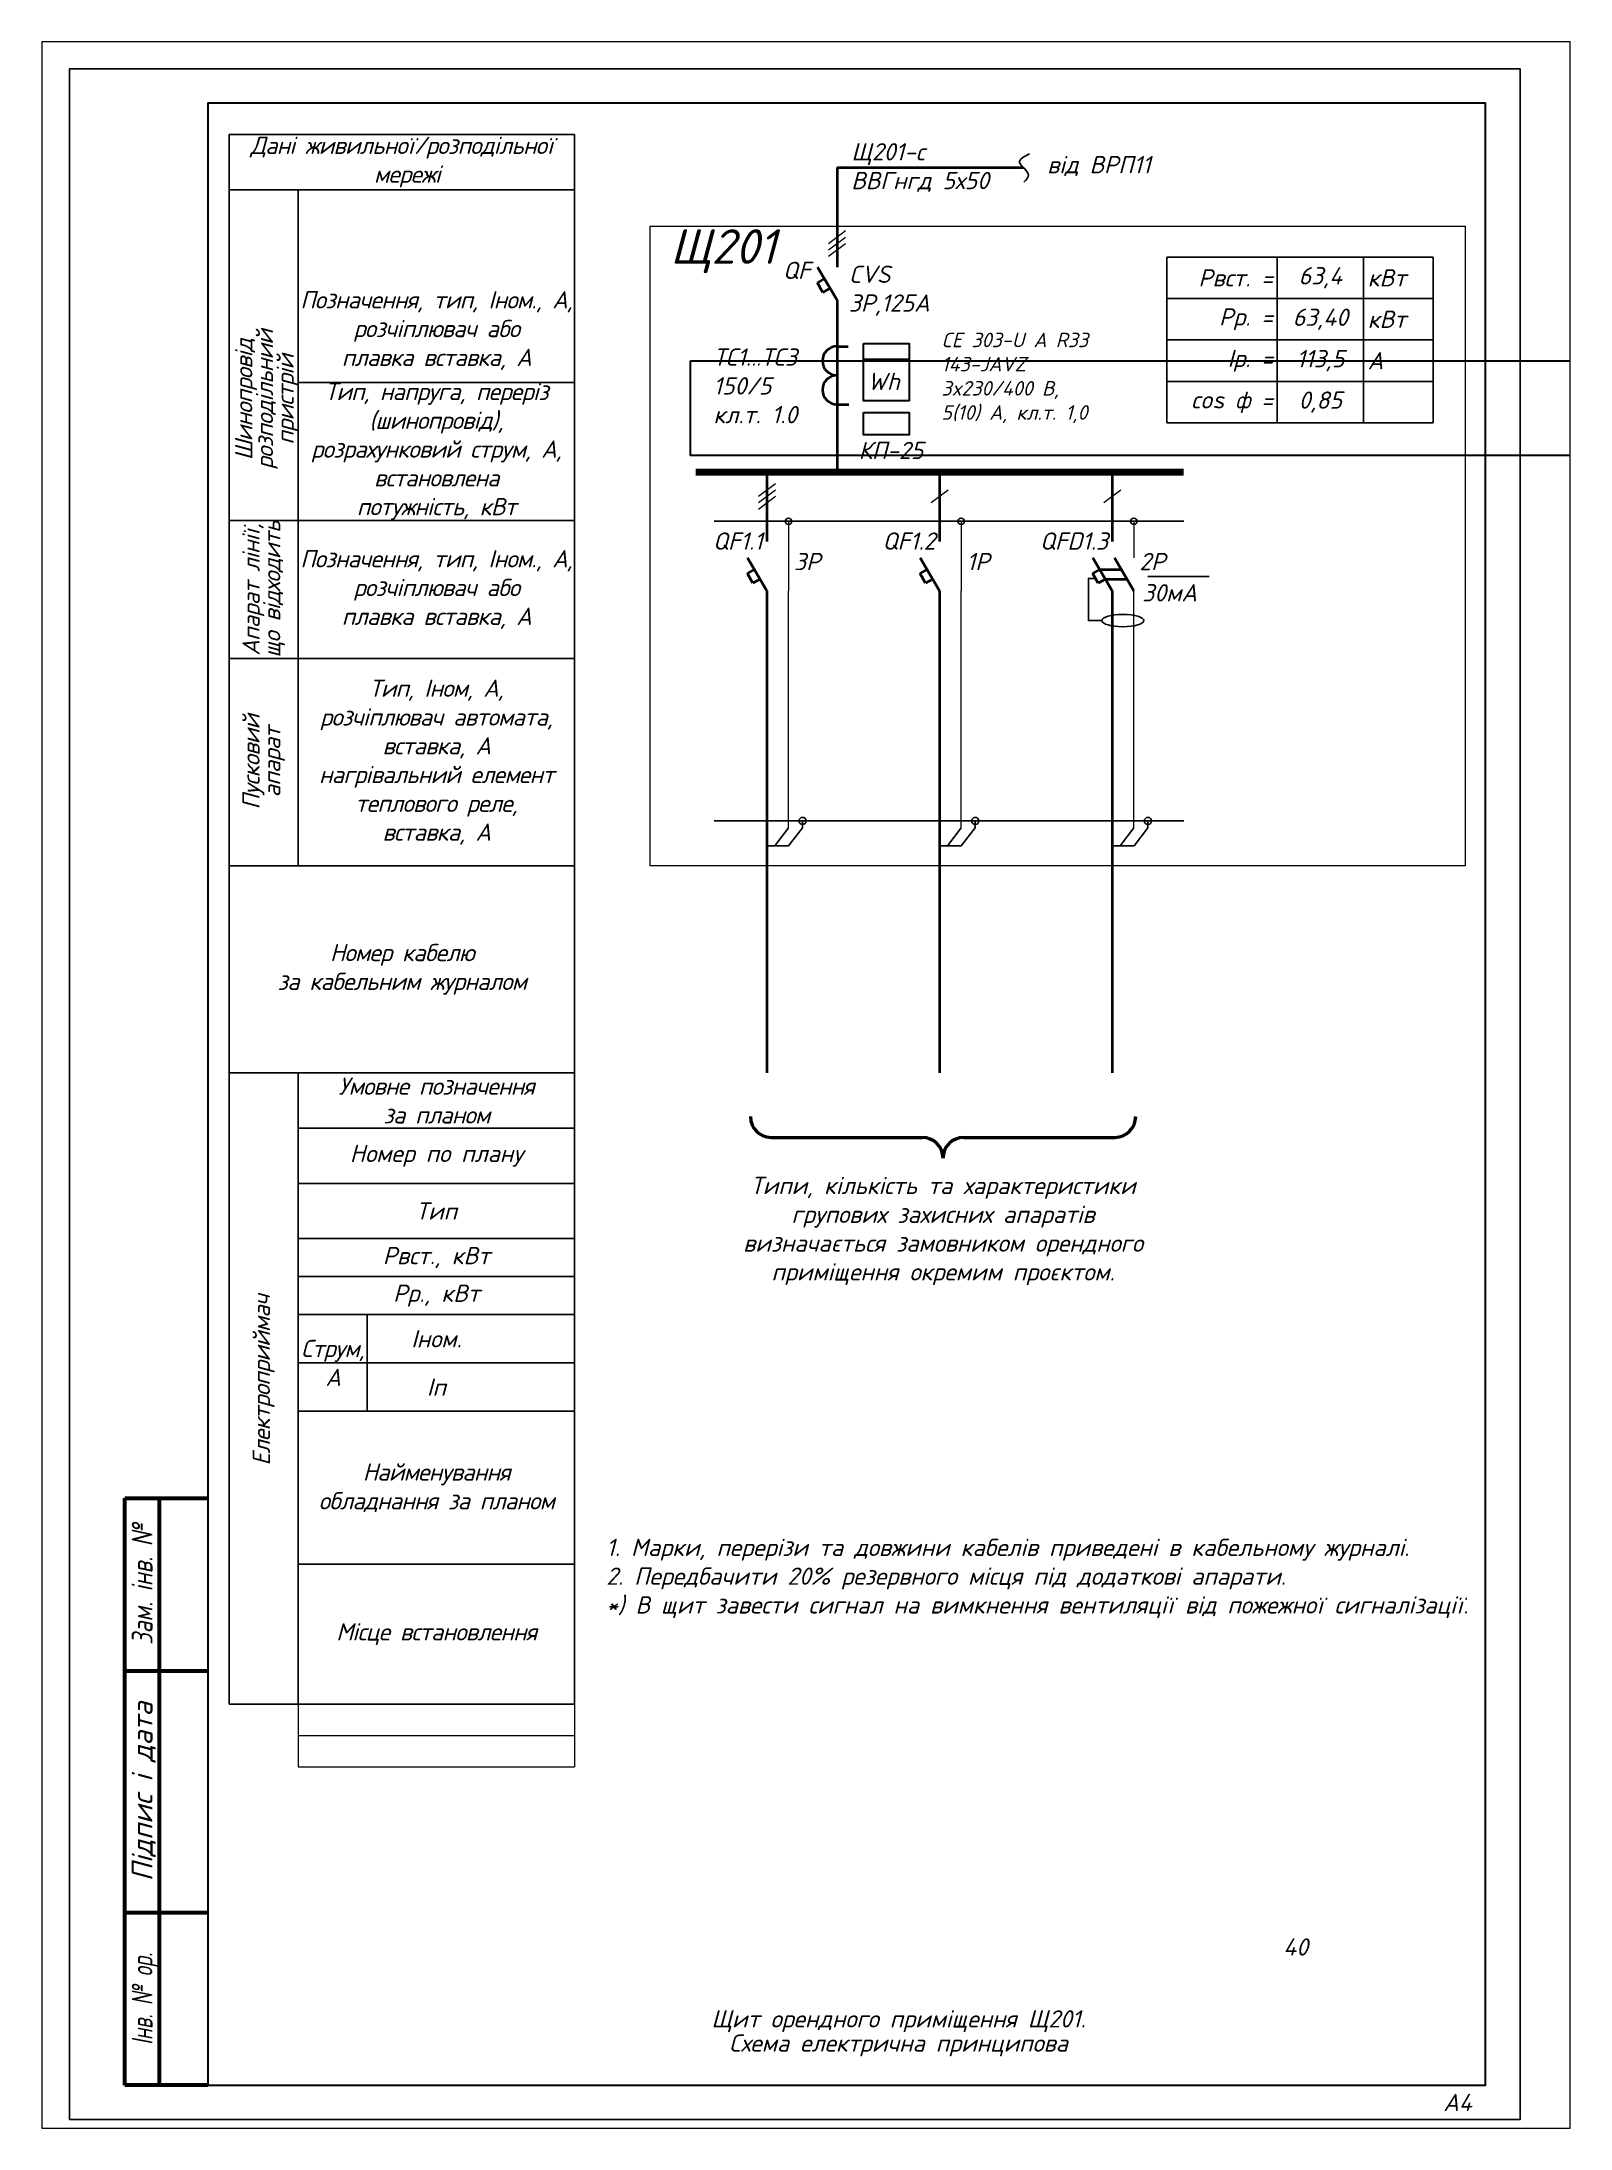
# Paper-space layout 'арк.40_Щ201_а4' of a CAD drawing. Header units: millimetres. Extents: x -4 to 217, y -1 to 301.
# The model-space entities are those that its viewports show. They can reach past a viewport. Long polylines and large blocks are cut down to what shows.
import ezdxf
from ezdxf.enums import TextEntityAlignment as Align

# ---------------------------------------------------------------- set-up
doc = ezdxf.new("R2010")
doc.units = ezdxf.units.MM
doc.linetypes.add('DASHDOTX2', pattern=[2, 1, -0.5, 0, -0.5])
doc.linetypes.add('DASHED', pattern=[9.525, 6.35, -3.175])
doc.layers.get('Defpoints').update_dxf_attribs({"color": 4})
doc.styles.add('GOST 2.304', font='isocpeui.ttf')
doc.styles.add('ГОСТ 2.304', font='isocpeui.ttf')
doc.styles.add('СГЕНЕРИР_СТИЛЬ_7', font='isocpeui.ttf')

# ---------------------------------------------------------------- blocks, each defined once
blk = doc.blocks.new('*T182')
at = {"color": 0, "linetype": 'ByBlock', "lineweight": -2, "transparency": 16777216}
for p, q in [((0, 0), (4000, 0)), ((0, 0), (0, -8340)), ((4000, 0), (4000, -8340)), ((0, -800), (4000, -800)), ((0, -1600), (4000, -1600)), ((0, -2150), (4000, -2150)), ((0, -2700), (4000, -2700)), ((0, -3400), (4000, -3400)), ((0, -4100), (4000, -4100)), ((0, -6315), (4000, -6315)), ((0, -8340), (4000, -8340))]:
    blk.add_line(p, q, dxfattribs=at)
at = {"layer": 'Defpoints', "color": 8, "linetype": 'ByBlock', "lineweight": 0, "transparency": 16777216}
for p, q in [((0, -8340), (0, -9247)), ((4000, -8340), (4000, -9247)), ((0, -8794), (4000, -8794)), ((0, -9247), (4000, -9247))]:
    blk.add_line(p, q, dxfattribs=at)
at = {"color": 0, "transparency": 16777216, "char_height": 250, "width": 3880, "attachment_point": 5, "style": 'ГОСТ 2.304'}
for s, insert in [('Номер по плану', (2000, -400)), ('Тип', (2000, -1200)), ('Рвст., кВт', (2000, -1875)), ('Рр., кВт', (2000, -2425)), ('Іном.', (2000, -3050)), ('Іп', (2000, -3750)), ('{\\T0.95;\\C7;Найменування обладнання за планом}', (2000, -5208)), ('{\\T0.95;\\C7;Місце встановлення}', (2000, -7328))]:
    blk.add_mtext(s, dxfattribs=dict(at, insert=insert))
blk = doc.blocks.new('*T183')
at = {"color": 0, "linetype": 'ByBlock', "lineweight": -2, "transparency": 16777216}
for p, q in [((0, 0), (3860, 0)), ((0, 0), (0, -2400)), ((1600, 0), (1600, -2400)), ((2850, 0), (2850, -2400)), ((3860, 0), (3860, -2400)), ((0, -600), (3860, -600)), ((0, -1200), (1600, -1200)), ((2850, -1200), (3860, -1200)), ((0, -1800), (3860, -1800)), ((0, -2400), (1600, -2400)), ((2850, -2400), (3860, -2400))]:
    blk.add_line(p, q, dxfattribs=at)
at = {"color": 0, "lineweight": -2, "transparency": 16777216}
for p, q in [((1600, -1200), (2850, -1200)), ((1600, -2400), (2850, -2400))]:
    blk.add_line(p, q, dxfattribs=at)
at = {"color": 0, "transparency": 16777216, "char_height": 250, "style": 'ГОСТ 2.304'}
for s, insert, width, attachment_point in [('Рвст. =', (1540, -300), 1480, 6), ('63,4', (2225, -300), 1130, 5), ('кВт', (2910, -300), 890, 4), ('Рр. =', (1540, -900), 1480, 6), ('63,40', (2225, -900), 1130, 5), ('кВт', (2910, -900), 890, 4), ('Ір. =', (1540, -1500), 1480, 6), ('113,5', (2225, -1500), 1130, 5), ('А', (2910, -1500), 890, 4), ('сos ф =', (1540, -2100), 1480, 6), ('0,85', (2225, -2100), 1130, 5)]:
    blk.add_mtext(s, dxfattribs=dict(at, insert=insert, width=width, attachment_point=attachment_point))
blk = doc.blocks.new('*U160')
at = {"color": 0, "lineweight": 40}
for p, q in [((0, 0), (0, -1005)), ((-284, -1468), (-180, -1408)), ((-204, -1607), (-284, -1468)), ((0, -1720), (-280, -1240)), ((-100, -1547), (-204, -1607))]:
    blk.add_line(p, q, dxfattribs=at)
at = {"color": 0, "lineweight": 13}
for p, q in [((-124, -348), (124, -163)), ((-124, -441), (124, -256)), ((-124, -533), (124, -348))]:
    blk.add_line(p, q, dxfattribs=at)
at = {"color": 0, "lineweight": 9}
for p, q in [((311, -711), (311, -1240)), ((311, -1240), (311, -1720)), ((311, -2461), (311, -1720)), ((311, -2941), (311, -2461)), ((311, -5151), (311, -2941))]:
    blk.add_line(p, q, dxfattribs=at)
at = {"lineweight": 40}
for p, q in [((0, -1720), (0, -2226)), ((0, -2226), (0, -2941)), ((0, -2941), (0, -4529))]:
    blk.add_line(p, q, dxfattribs=at)
at = {"color": 0}
blk.add_circle((311, -711), 46.3, dxfattribs=at)
at = {"color": 0, "lineweight": 40}
blk.add_point((-37, -1659), dxfattribs=at)
at = {"style": 'ГОСТ 2.304'}
blk.add_attdef('QF', text='', height=250, dxfattribs=at).set_placement((-61, -997), align=Align.MIDDLE_RIGHT)
at = {"lineweight": 50, "style": 'ГОСТ 2.304'}
for tag, p in [('ТYPE', (369, -1046)), ('CURRENT', (391, -1419))]:
    blk.add_attdef(tag, p, '', height=250, dxfattribs=at)
blk = doc.blocks.new('*U161')
at = {"color": 0, "lineweight": 40}
for p, q in [((0, 0), (0, -1005)), ((-284, -1468), (-180, -1408)), ((-204, -1607), (-284, -1468)), ((0, -1720), (-280, -1240)), ((-100, -1547), (-204, -1607))]:
    blk.add_line(p, q, dxfattribs=at)
at = {"color": 0, "lineweight": 13}
blk.add_line((-124, -441), (124, -256), dxfattribs=at)
at = {"color": 0, "lineweight": 9}
for p, q in [((311, -711), (311, -1240)), ((311, -1240), (311, -1720)), ((311, -2461), (311, -1720)), ((311, -2941), (311, -2461)), ((311, -5151), (311, -2941))]:
    blk.add_line(p, q, dxfattribs=at)
at = {"lineweight": 40}
for p, q in [((0, -1720), (0, -2226)), ((0, -2226), (0, -2941)), ((0, -2941), (0, -4529))]:
    blk.add_line(p, q, dxfattribs=at)
at = {"color": 0}
blk.add_circle((311, -711), 46.3, dxfattribs=at)
at = {"color": 0, "lineweight": 40}
blk.add_point((-37, -1659), dxfattribs=at)
at = {"style": 'ГОСТ 2.304'}
blk.add_attdef('QF', text='', height=250, dxfattribs=at).set_placement((-61, -997), align=Align.MIDDLE_RIGHT)
at = {"lineweight": 50, "style": 'ГОСТ 2.304'}
for tag, p in [('ТYPE', (369, -1046)), ('CURRENT', (391, -1419))]:
    blk.add_attdef(tag, p, '', height=250, dxfattribs=at)
blk = doc.blocks.new('*U159')
at = {"color": 0, "lineweight": 40}
for p, q in [((0, 0), (0, -1005)), ((-284, -1468), (-180, -1408)), ((-204, -1607), (-284, -1468)), ((0, -1720), (-280, -1240)), ((-181, -1409), (130, -1409)), ((311, -1720), (31, -1240)), ((-100, -1547), (-204, -1607)), ((-100, -1547), (210, -1547))]:
    blk.add_line(p, q, dxfattribs=at)
at = {"color": 0, "lineweight": 13}
blk.add_line((-124, -441), (124, -256), dxfattribs=at)
at = {"color": 0, "lineweight": 9}
for p, q in [((311, -711), (311, -1240)), ((311, -2461), (311, -1720)), ((311, -2941), (311, -2461)), ((311, -5151), (311, -2941))]:
    blk.add_line(p, q, dxfattribs=at)
at = {"lineweight": 40}
for p, q in [((0, -1720), (0, -2226)), ((0, -2226), (0, -2941)), ((0, -2941), (0, -4529))]:
    blk.add_line(p, q, dxfattribs=at)
blk.add_line((516, -1512), (1402, -1512))
at = {"color": 0}
blk.add_lwpolyline([(-151, -2149), (-346, -2149), (-346, -1537), (-244, -1537)], dxfattribs=at)
blk.add_circle((311, -711), 46.3, dxfattribs=at)
blk.add_ellipse((153, -2149), major_axis=(-304, 0), ratio=0.29336, dxfattribs=at)
at = {"color": 0, "lineweight": 40}
blk.add_point((-37, -1659), dxfattribs=at)
at = {"style": 'ГОСТ 2.304'}
blk.add_attdef('QF', text='', height=250, dxfattribs=at).set_placement((-61, -997), align=Align.MIDDLE_RIGHT)
at = {"lineweight": 50, "style": 'ГОСТ 2.304'}
for tag, p in [('ТYPE', (369, -1046)), ('CURRENT', (391, -1419)), ('D_CURRENT', (432, -1871))]:
    blk.add_attdef(tag, p, '', height=250, dxfattribs=at)
blk = doc.blocks.new('Рамка А4 верт')
at = {"linetype": 'Continuous', "lineweight": 60}
for p, q in [((8, 5), (8, 90)), ((8, 90), (20, 90)), ((13, 5), (13, 90)), ((8, 65), (20, 65)), ((8, 30), (20, 30)), ((20, 5), (8, 5))]:
    blk.add_line(p, q, dxfattribs=at)
at = {"lineweight": 30, "ltscale": 100}
blk.add_lwpolyline([(20, 5), (205, 5), (205, 292), (20, 292)], close=True, dxfattribs=at)
at = {"layer": 'Defpoints', "ltscale": 100}
blk.add_lwpolyline([(0, 0), (210, 0), (210, 297), (0, 297)], close=True, dxfattribs=at)
at = {"linetype": 'Continuous', "lineweight": 25, "style": 'СГЕНЕРИР_СТИЛЬ_7'}
for s, width, p in [('Зам. інв. №', 0.8, (10.5, 77.5)), ('Інв. № ор.', 0.7, (10.5, 17.5))]:
    blk.add_text(s, height=3, rotation=90, dxfattribs=dict(at, width=width)).set_placement(p, align=Align.MIDDLE_CENTER)
blk.add_text('Підпис і дата', height=3, rotation=90, dxfattribs=at).set_placement((10.5, 47.5), align=Align.MIDDLE_CENTER)
at = {"linetype": 'Continuous', "style": 'ГОСТ 2.304'}
blk.add_text('А4', height=2.5, dxfattribs=at).set_placement((198.88, 1.24))

msp = doc.modelspace()

# ---------------------------------------------------------------- linework, layer by layer
at = {"ltscale": 200}
msp.add_line((285374, -125902), (290374, -125902), dxfattribs=at)
at = {"color": 7, "ltscale": 200}
for p, q in [((285374, -125902), (285374, -148632)), ((290374, -148392), (290374, -125902)), ((285374, -126702), (290374, -126702)), ((286374, -126702), (286374, -131492)), ((286374, -129492), (290374, -129492)), ((285374, -131492), (290374, -131492)), ((286374, -131492), (286374, -133492)), ((285374, -133492), (290374, -133492)), ((286374, -133492), (286374, -136492)), ((285374, -136492), (290374, -136492)), ((285374, -139492), (290374, -139492)), ((286374, -139492), (286374, -148392)), ((286374, -140292), (290374, -140292)), ((286374, -141092), (290374, -141092)), ((286374, -141892), (290374, -141892)), ((286374, -142992), (290374, -142992)), ((287374, -142992), (287374, -144392)), ((287374, -143692), (290374, -143692)), ((286374, -144392), (290374, -144392)), ((285374, -148632), (286374, -148632))]:
    msp.add_line(p, q, dxfattribs=at)
at = {"lineweight": 40, "ltscale": 200}
for q in [(296871, -126381), (294174, -127823)]:
    msp.add_line((294174, -126381), q, dxfattribs=at)
at = {"color": 0, "lineweight": 13, "ltscale": 200}
for p, q in [((294050, -127480), (294298, -127295)), ((294050, -127572), (294298, -127387)), ((294050, -127664), (294298, -127479))]:
    msp.add_line(p, q, dxfattribs=at)
at = {"color": 0, "lineweight": 40, "ltscale": 200}
for p, q in [((293890, -128051), (293994, -127991)), ((293970, -128190), (293890, -128051)), ((294174, -128303), (293894, -127823)), ((294074, -128130), (293970, -128190)), ((294174, -128303), (294174, -130793))]:
    msp.add_line(p, q, dxfattribs=at)
at = {"color": 7, "lineweight": 40, "ltscale": 300}
for p, q in [((294174, -128971, 0), (294338, -128971, 0)), ((294174, -129811, 0), (294344, -129811, 0))]:
    msp.add_line(p, q, dxfattribs=at)
at = {"color": 7, "lineweight": 30, "ltscale": 300}
msp.add_line((294559, -129155, 0), (295219, -129155, 0), dxfattribs=at)
at = {"color": 0, "linetype": 'DASHDOTX2', "ltscale": 200}
for p, q in [((292397, -131504), (299193, -131504)), ((292397, -135843), (299193, -135843))]:
    msp.add_line(p, q, dxfattribs=at)
at = {"lineweight": 40, "ltscale": 300}
for p, q in [((293160, -135322), (293160, -139492)), ((295660, -135322), (295660, -139492)), ((298160, -135322), (298160, -139492))]:
    msp.add_line(p, q, dxfattribs=at)
at = {"color": 0, "ltscale": 300}
for p, q in [((293471, -135944), (293273, -136203)), ((293474, -136203), (293676, -135943)), ((293676, -135943), (293676, -135843)), ((295971, -135944), (295773, -136203)), ((295974, -136203), (296176, -135943)), ((296176, -135943), (296176, -135843)), ((298471, -135944), (298273, -136203)), ((298474, -136203), (298676, -135943)), ((298676, -135943), (298676, -135843)), ((293151, -136203), (293474, -136203)), ((295651, -136203), (295974, -136203)), ((298151, -136203), (298474, -136203))]:
    msp.add_line(p, q, dxfattribs=at)
at = {"linetype": 'DASHED', "lineweight": 18, "ltscale": 50}
msp.add_lwpolyline([(291471, -127232), (303268, -127232), (303268, -136492), (291471, -136492)], close=True, dxfattribs=at)
at = {"color": 7, "lineweight": 30, "ltscale": 100, "elevation": 0}
for points in [[(294559, -128927), (295219, -128927), (295219, -129760), (294559, -129760)], [(294559, -129927), (295219, -129927), (295219, -130253), (294559, -130253)]]:
    msp.add_lwpolyline(points, close=True, dxfattribs=at)
at = {"color": 2, "lineweight": 30}
msp.add_lwpolyline([(292054, -129178), (353660, -129178), (353660, -130551), (292054, -130551)], close=True, dxfattribs=at)
at = {"color": 0, "lineweight": 40, "ltscale": 100, "const_width": 100}
msp.add_lwpolyline([(292126, -130793), (299193, -130793)], dxfattribs=at)
at = {"lineweight": 50, "ltscale": 100}
for points in [[(293221, -140426), (295408, -140426)], [(296010, -140426), (298197, -140426)]]:
    msp.add_lwpolyline(points, dxfattribs=at)
at = {"color": 0}
for centre in [(293676, -135843), (296176, -135843), (298676, -135843)]:
    msp.add_circle(centre, 51.8, dxfattribs=at)
at = {"color": 7, "lineweight": 40}
for centre in [(294174, -129181), (294174, -129600)]:
    msp.add_arc(centre, 211, 90, 270, dxfattribs=at)
at = {"lineweight": 50}
for centre, start, end in [((293221, -140125), 180, 270), ((298197, -140125), 270, 0), ((295408, -140727), 0, 90), ((296010, -140727), 90, 180)]:
    msp.add_arc(centre, 301, start, end, dxfattribs=at)
msp.add_spline([(296961, -126183), (296817, -126305), (296945, -126486), (296881, -126593)], degree=3)

# ---------------------------------------------------------------- block references
at = {"xscale": 100, "yscale": 100, "zscale": 100}
msp.add_blockref('Рамка А4 верт', (283064, -154650), dxfattribs=at)
for name, p in [('*T183', (298947, -127678)), ('*T182', (286374, -140292))]:
    msp.add_blockref(name, p)
at = {"lineweight": 50}
for name, p, values in [('*U160', (293160, -130793), {'QF': 'QF1.1', 'CURRENT': '3P'}), ('*U161', (295660, -130793), {'QF': 'QF1.2', 'CURRENT': '1P'}), ('*U159', (298160, -130793), {'QF': 'QFD1.3', 'CURRENT': '2P', 'D_CURRENT': '30мА'})]:
    msp.add_blockref(name, p, dxfattribs=at).add_auto_attribs(values)

# ---------------------------------------------------------------- texts
at = {"color": 7, "lineweight": 40, "style": 'ГОСТ 2.304'}
msp.add_text('Wh', height=250, dxfattribs=at).set_placement((294617, -129603))
at = {"linetype": 'Continuous', "char_height": 250, "style": 'ГОСТ 2.304'}
for s, insert, width, attachment_point in [('{\\T0.95;Дані живильної/розподільної\\P мережі}', (287874, -126302), 5000, 5), ('{\\C7;від ВРП11}', (297217, -126359), 4000, 4)]:
    msp.add_mtext(s, dxfattribs=dict(at, insert=insert, width=width, attachment_point=attachment_point))
at = {"color": 7, "linetype": 'Continuous', "char_height": 250, "style": 'ГОСТ 2.304'}
for s, insert, width, attachment_point in [('{\\C256;Щ201-с\\P\\pt3000;ВВГнгд 5х50}', (294380, -126381), 4000, 4), ('{\\T0.95;Позначення, тип, Iном., А, розчіплювач або \\Pплавка вставка, А}', (288374, -128742), 4000, 5), ('{\\T0.95;Тип, напруга, переріз (шинопровід), розрахунковий струм, А, встановлена \\Pпотужність, кВт}', (288374, -130492), 4000, 5), ('{\\T0.95;Позначення, тип, Iном., А, розчіплювач або \\Pплавка вставка, А}', (288374, -132492), 4000, 5), ('{\\T0.95;Тип, Iном, А,\\Pрозчіплювач автомата,\\Pвставка, А\\Pнагрівальний елемент теплового реле,\\Pвставка, А}', (288374, -134992), 4000, 5), ('{\\T0.95;Номер кабелю \\Pза кабельним журналом}', (287874, -137992), 5000, 5), ('{\\T0.95;Умовне позначення \\Pза планом}', (288374, -139892), 4000, 5), ('{\\T0.95;Струм, А}', (286874, -143692), 1000, 5)]:
    msp.add_mtext(s, dxfattribs=dict(at, insert=insert, width=width, attachment_point=attachment_point))
at = {"color": 1, "linetype": 'Continuous', "attachment_point": 4, "style": 'ГОСТ 2.304'}
for s, insert, char_height, width in [('{\\C256;Щ201}', (291760, -127593), 500, 4000), ('{\\C7;QF}', (293390, -127870), 250, 562.36), ('{\\C7;CVS\\P3P,125A}', (294345, -128164), 250, 4000)]:
    msp.add_mtext(s, dxfattribs=dict(at, insert=insert, char_height=char_height, width=width))
at = {"color": 7, "linetype": 'Continuous', "char_height": 250, "attachment_point": 5, "rotation": 90, "line_spacing_factor": 0.72, "style": 'ГОСТ 2.304'}
for s, insert, width in [('{\\T0.95;Шинопровід\\Pрозподільний \\Pпристрій}', (285919, -129742), 3500), ('{\\T0.95;Апарат лінії, що відходить}', (285874, -132492), 2000), ('{\\T0.95;Пусковий \\Pапарат}', (285874, -134992), 3000), ('{\\T0.95;Електроприймач}', (285874, -143942), 8900)]:
    msp.add_mtext(s, dxfattribs=dict(at, insert=insert, width=width))
at = {"ltscale": 100}
for s, width, insert, char_height, attachment_point, style in [('ТС1...ТС3\\P150/5 \\Pкл.т. 1.0', 1652.14, (292384, -129001), 250, 1, 'ГОСТ 2.304'), ('{\\C7;CE 303-U A R33 143-JAVZ\\P3x230/400 В, 5(10) А, кл.т. 1,0}', 2227.75, (295685, -128773), 210, 1, 'GOST 2.304'), ('КП-25', 1652.14, (294487, -130353), 250, 1, 'ГОСТ 2.304'), ('Типи, кількість та характеристики групових захисних апаратів визначається замовником орендного приміщення окремим проєктом.', 5842.68, (295709, -140998, 0), 250, 2, 'GOST 2.304')]:
    msp.add_mtext_dynamic_manual_height_columns(s, width=width, gutter_width=1250, heights=[0], dxfattribs=dict(at, insert=insert, char_height=char_height, attachment_point=attachment_point, style=style))
at = {"lineweight": 15, "insert": (290833, -146238), "char_height": 250, "width": 12347.42, "attachment_point": 1, "style": 'ГОСТ 2.304'}
msp.add_mtext('{\\C7;1. Марки, перерізи та довжини кабелів приведені в кабельному журналі}.\\P{\\C7;2. Передбачити 20% резервного місця під додаткові апарати.\\P*) }В щит завести сигнал на вимкнення вентиляції від пожежної сигналізації.', dxfattribs=at)
at = {"linetype": 'Continuous', "lineweight": 25, "char_height": 250, "attachment_point": 5, "line_spacing_factor": 0.84, "style": 'GOST 2.304'}
for s, insert, width in [('{\\C7;40}', (300814, -152150), 1500), ('{\\C7;Щит орендного приміщення }Щ201{\\C7;. \\PСхема електрична принципова }', (295064, -153400), 7000)]:
    msp.add_mtext(s, dxfattribs=dict(at, insert=insert, width=width))

psp = doc.layouts.new('арк.40_Щ201_а4')

# ---------------------------------------------------------------- viewports
at = {"layer": 'Defpoints'}
psp.add_viewport(center=(106.55, 149.86), size=(221.3, 302.165), view_center_point=(293724.76, -139667.73), view_height=30216.5, dxfattribs=at)

doc.saveas('drawing.dxf')
